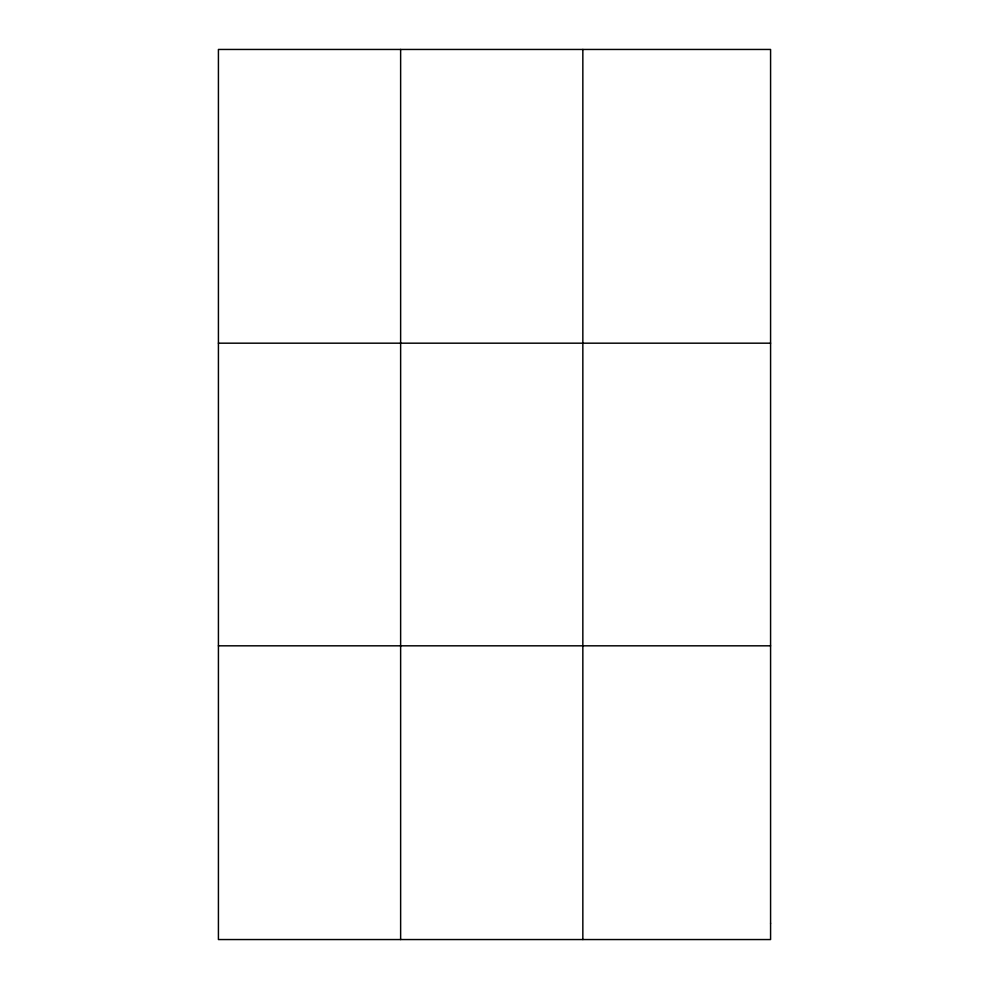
<?xml version="1.0" encoding="UTF-8"?>
<svg xmlns="http://www.w3.org/2000/svg" width="989" height="989" viewBox="0 0 989 989"><rect width="100%" height="100%" fill="white"/><g stroke="black" fill="none" stroke-linecap="round" stroke-linejoin="round"><path stroke-width="1.48" d="M400.632 49.45L400.632 939.55M582.842 49.45L582.842 939.55M218.421 343.183L770.579 343.183M218.421 645.817L770.579 645.817M770.579 923.231L770.579 939.55L218.421 939.55L218.421 49.45L770.579 49.45L770.579 923.231"/></g></svg>
